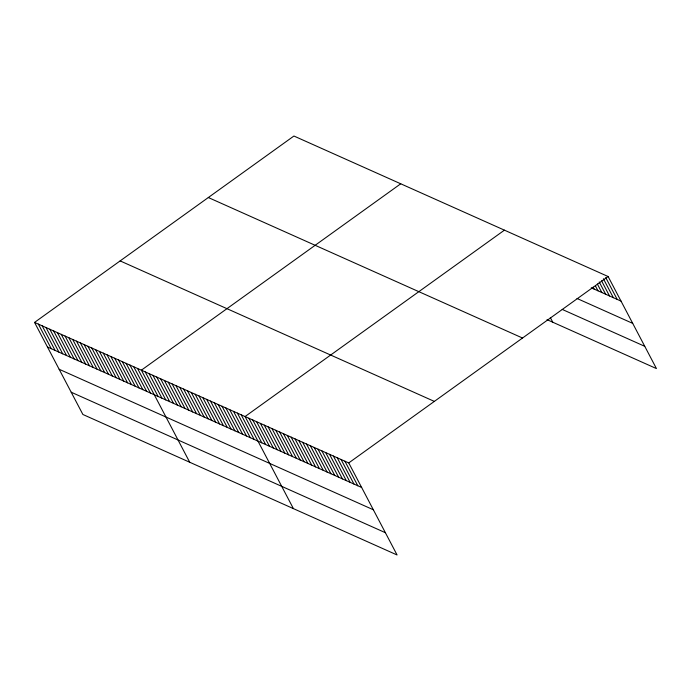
<?xml version="1.0" encoding="UTF-8"?>
<svg xmlns="http://www.w3.org/2000/svg" width="691" height="691" viewBox="0 0 691 691"><rect width="100%" height="100%" fill="white"/><g stroke="black" fill="none" stroke-linecap="round" stroke-linejoin="round"><path stroke-width="1.04" d="M34.55 322.412L348.748 462.91L397.083 554.977L82.885 414.479L34.55 322.412L293.917 136.023L608.115 276.521L656.45 368.588L547.004 319.648M400.737 183.789L141.379 370.177L189.714 462.253M504.43 230.155L245.063 416.543L293.399 508.611M348.748 462.91L608.115 276.521M591.263 287.801L621.019 301.103M577.028 298.477L632.714 323.379M562.198 309.404L644.755 346.321M208.319 197.531L522.526 338.029M120.139 260.904L434.337 401.402M47.454 346.994L361.661 487.492M59.15 369.262L373.347 509.768M71.199 392.212L385.397 532.709M605.765 277.644L617.184 299.393M603.407 278.758L613.34 297.674M601.559 280.822L609.497 295.955M599.209 281.945L605.662 294.236M597.352 284.01L601.818 292.518M595.495 286.074L597.983 290.807M593.146 287.197L594.139 289.088M550.33 317.584L552.765 322.222M344.913 461.191L357.817 485.782M341.069 459.472L353.973 484.063M337.225 457.762L350.138 482.344M333.39 456.043L346.295 480.625M329.547 454.324L342.46 478.906M325.711 452.605L338.616 477.196M321.868 450.886L334.772 475.477M318.024 449.167L330.937 473.758M314.189 447.457L327.093 472.039M310.345 445.738L323.258 470.321M306.51 444.019L319.415 468.61M302.667 442.3L315.571 466.891M298.823 440.582L311.736 465.173M294.988 438.871L307.892 463.454M291.144 437.153L304.057 461.735M287.309 435.434L300.214 460.016M283.465 433.715L296.37 458.306M279.622 431.996L292.535 456.587M275.787 430.286L288.691 454.868M271.943 428.567L284.856 453.149M268.108 426.848L281.012 451.43M264.264 425.129L277.169 449.72M260.421 423.41L273.334 448.001M256.586 421.7L269.49 446.282M252.742 419.981L265.655 444.563M248.907 418.262L261.811 442.845M241.219 414.825L254.133 439.416M237.384 413.106L250.289 437.697M233.541 411.395L246.454 435.978M229.706 409.677L242.61 434.259M225.862 407.958L238.766 432.549M222.018 406.239L234.931 430.83M218.183 404.52L231.088 429.111M214.34 402.81L227.253 427.392M210.505 401.091L223.409 425.673M206.661 399.372L219.574 423.954M202.817 397.653L215.73 422.244M198.982 395.934L211.887 420.525M195.138 394.224L208.051 418.806M191.303 392.505L204.208 417.088M187.46 390.786L200.373 415.369M183.616 389.068L196.529 413.659M179.781 387.349L192.685 411.94M175.937 385.638L188.85 410.221M172.102 383.92L185.007 408.502M168.259 382.201L181.172 406.783M164.415 380.482L177.328 405.073M160.58 378.763L173.484 403.354M156.736 377.044L169.649 401.635M152.901 375.334L165.805 399.916M149.057 373.615L161.97 398.197M145.222 371.896L158.127 396.487M137.561 368.476L150.474 393.058M133.743 366.766L146.656 391.356M129.934 365.064L142.838 389.646M126.116 363.354L139.021 387.945M122.298 361.652L135.211 386.234M118.489 359.942L131.394 384.533M114.671 358.24L127.576 382.823M110.854 356.53L123.767 381.121M107.045 354.829L119.949 379.411M103.227 353.118L116.131 377.709M99.409 351.417L112.322 375.999M95.591 349.706L108.504 374.289M91.782 347.996L104.687 372.587M87.964 346.295L100.869 370.877M84.147 344.584L97.06 369.175M80.337 342.883L93.242 367.465M76.52 341.173L89.424 365.764M72.702 339.471L85.615 364.053M68.884 337.761L81.797 362.352M65.075 336.059L77.979 360.642M61.257 334.349L74.162 358.94M57.439 332.647L70.352 357.23M53.63 330.937L66.535 355.528M49.812 329.236L62.717 353.818M45.995 327.525L58.908 352.116M42.177 325.824L55.09 350.406M38.368 324.114L51.272 348.705"/></g></svg>
